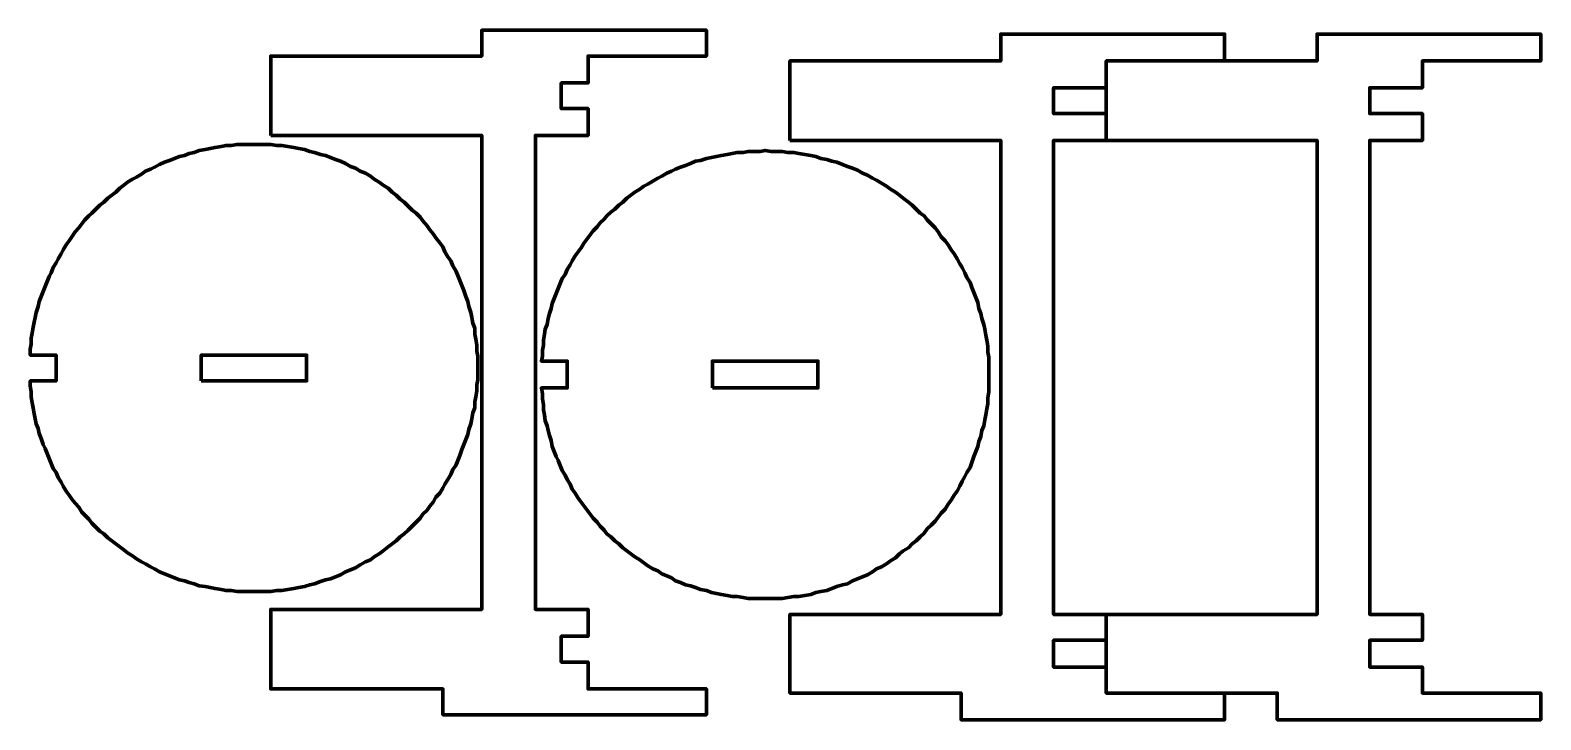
# Model space of a CAD drawing. Header units: inches. Extents: x 2 to 219, y -1 to 558.
# Drawn here: x 1.6 to 170.3, y 481.2 to 558.3 of the extents above; entities outside this region: 1.
import ezdxf

# ---------------------------------------------------------------- set-up
doc = ezdxf.new("R2010")
doc.units = ezdxf.units.IN
doc.layers.add('P', color=250, linetype='CONTINUOUS', lineweight=100)
doc.layers.add('Text', color=250, linetype='CONTINUOUS', lineweight=100)
doc.styles.get("Standard").update_dxf_attribs({"font": 'txt', "width": 0.75})

msp = doc.modelspace()

# ---------------------------------------------------------------- linework, layer by layer
at = {"layer": 'P', "color": 0, "linetype": 'CONTINUOUS'}
for points in [[(28.44, 546.56), (28.44, 555.44), (52, 555.44), (52, 558.33), (77.11, 558.33), (77.11, 555.44), (63.89, 555.44), (63.89, 552.44), (60.89, 552.44), (60.89, 549.56), (63.89, 549.56), (63.89, 546.56), (58, 546.56), (58, 493.56), (63.89, 493.56), (63.89, 490.56), (60.89, 490.56), (60.89, 487.67), (63.89, 487.67), (63.89, 484.67), (77.11, 484.67), (77.11, 481.78), (47.67, 481.78), (47.67, 484.67), (28.44, 484.67), (28.44, 493.56), (52, 493.56), (52, 546.56), (28.44, 546.56)], [(86.44, 546), (86.44, 554.89), (110, 554.89), (110, 557.89), (135, 557.89), (135, 554.89), (121.78, 554.89), (121.78, 551.89), (115.89, 551.89), (115.89, 549), (121.78, 549), (121.78, 546), (115.89, 546), (115.89, 493), (121.78, 493), (121.78, 490.11), (115.89, 490.11), (115.89, 487.11), (121.78, 487.11), (121.78, 484.22), (135, 484.22), (135, 481.22), (105.56, 481.22), (105.56, 484.22), (86.44, 484.22), (86.44, 493), (110, 493), (110, 546), (86.44, 546)], [(121.78, 546), (121.78, 554.89), (145.33, 554.89), (145.33, 557.89), (170.33, 557.89), (170.33, 554.89), (157.11, 554.89), (157.11, 551.89), (151.22, 551.89), (151.22, 549), (157.11, 549), (157.11, 546), (151.22, 546), (151.22, 493), (157.11, 493), (157.11, 490.11), (151.22, 490.11), (151.22, 487.11), (157.11, 487.11), (157.11, 484.22), (170.33, 484.22), (170.33, 481.22), (140.89, 481.22), (140.89, 484.22), (121.78, 484.22), (121.78, 493), (145.33, 493), (145.33, 546), (121.78, 546)], [(26.56, 495.56), (25.89, 495.56), (25.33, 495.56), (24.67, 495.56), (24, 495.67), (23.44, 495.67), (22.89, 495.78), (22.22, 495.89), (21.67, 496), (21.11, 496.11), (20.44, 496.22), (19.89, 496.44), (19.33, 496.56), (18.78, 496.78), (18.22, 496.89), (17.67, 497.11), (17.11, 497.33), (16.56, 497.56), (16, 497.78), (15.44, 498.11), (15, 498.33), (14.44, 498.67), (14, 498.89), (13.44, 499.22), (13, 499.56), (12.44, 499.89), (12, 500.22), (11.56, 500.56), (11.11, 500.89), (10.67, 501.22), (10.22, 501.56), (9.78, 502), (9.33, 502.33), (8.89, 502.78), (8.44, 503.22), (8.11, 503.67), (7.67, 504.11), (7.33, 504.44), (7, 505), (6.56, 505.44), (6.22, 505.89), (5.89, 506.33), (5.56, 506.78), (5.22, 507.33), (5, 507.78), (4.67, 508.33), (4.44, 508.89), (4.11, 509.33), (3.89, 509.89), (3.67, 510.44), (3.44, 511), (3.22, 511.56), (3, 512), (2.78, 512.67), (2.56, 513.22), (2.44, 513.78), (2.22, 514.33), (2.11, 514.89), (2, 515.44), (1.89, 516.11), (1.78, 516.67), (1.67, 517.33), (1.67, 517.89), (1.56, 518.56), (1.56, 519.11), (4.44, 519.11), (4.44, 522), (1.56, 522), (1.56, 522.67), (1.67, 523.22), (1.67, 523.89), (1.78, 524.44), (1.89, 525.11), (2, 525.67), (2.11, 526.22), (2.22, 526.78), (2.44, 527.44), (2.56, 528), (2.78, 528.56), (3, 529.11), (3.22, 529.67), (3.44, 530.22), (3.67, 530.78), (3.89, 531.22), (4.11, 531.78), (4.44, 532.33), (4.67, 532.78), (5, 533.33), (5.22, 533.78), (5.56, 534.33), (5.89, 534.78), (6.22, 535.22), (6.56, 535.78), (7, 536.22), (7.33, 536.67), (7.67, 537.11), (8.11, 537.56), (8.44, 537.89), (8.89, 538.33), (9.33, 538.78), (9.78, 539.11), (10.22, 539.56), (10.67, 539.89), (11.11, 540.22), (11.56, 540.67), (12, 541), (12.44, 541.33), (13, 541.67), (13.44, 541.89), (14, 542.22), (14.44, 542.56), (15, 542.78), (15.44, 543), (16, 543.33), (16.56, 543.56), (17.11, 543.78), (17.67, 544), (18.22, 544.22), (18.78, 544.33), (19.33, 544.56), (19.89, 544.67), (20.44, 544.89), (21.11, 545), (21.67, 545.11), (22.22, 545.22), (22.89, 545.33), (23.44, 545.44), (24, 545.44), (24.67, 545.56), (25.33, 545.56), (25.89, 545.56), (26.56, 545.56), (27.22, 545.56), (27.78, 545.56), (28.44, 545.56), (29.11, 545.44), (29.67, 545.44), (30.33, 545.33), (31, 545.22), (31.56, 545.11), (32.22, 545), (32.78, 544.78), (33.33, 544.67), (34, 544.44), (34.56, 544.33), (35.11, 544.11), (35.67, 543.89), (36.22, 543.67), (36.78, 543.44), (37.33, 543.11), (37.89, 542.89), (38.44, 542.56), (39, 542.33), (39.56, 542), (40, 541.67), (40.56, 541.33), (41, 541), (41.56, 540.67), (42, 540.22), (42.44, 539.89), (42.89, 539.44), (43.33, 539.11), (43.78, 538.67), (44.22, 538.22), (44.67, 537.89), (45.11, 537.44), (45.44, 537), (45.89, 536.44), (46.22, 536), (46.56, 535.56), (46.89, 535.11), (47.33, 534.56), (47.67, 534.11), (47.89, 533.56), (48.22, 533), (48.56, 532.56), (48.78, 532), (49.11, 531.44), (49.33, 530.89), (49.56, 530.33), (49.78, 529.78), (50, 529.22), (50.22, 528.56), (50.44, 528), (50.56, 527.44), (50.78, 526.78), (50.89, 526.22), (51, 525.56), (51.22, 525), (51.22, 524.33), (51.33, 523.78), (51.44, 523.11), (51.44, 522.44), (51.56, 521.89), (51.56, 521.22), (51.56, 520.56), (51.56, 519.89), (51.56, 519.22), (51.44, 518.67), (51.44, 518), (51.33, 517.33), (51.22, 516.78), (51.22, 516.11), (51, 515.56), (50.89, 514.89), (50.78, 514.33), (50.56, 513.67), (50.44, 513.11), (50.22, 512.56), (50, 512), (49.78, 511.44), (49.56, 510.78), (49.33, 510.22), (49.11, 509.67), (48.78, 509.22), (48.56, 508.67), (48.22, 508.11), (47.89, 507.56), (47.67, 507.11), (47.33, 506.56), (46.89, 506.11), (46.56, 505.56), (46.22, 505.11), (45.89, 504.67), (45.44, 504.22), (45.11, 503.78), (44.67, 503.33), (44.22, 502.89), (43.78, 502.44), (43.33, 502), (42.89, 501.67), (42.44, 501.22), (42, 500.89), (41.56, 500.56), (41, 500.11), (40.56, 499.78), (40, 499.44), (39.56, 499.11), (39, 498.89), (38.44, 498.56), (37.89, 498.22), (37.33, 498), (36.78, 497.78), (36.22, 497.44), (35.67, 497.22), (35.11, 497), (34.56, 496.89), (34, 496.67), (33.33, 496.44), (32.78, 496.33), (32.22, 496.11), (31.56, 496), (31, 495.89), (30.33, 495.78), (29.67, 495.67), (29.11, 495.67), (28.44, 495.56), (27.78, 495.56), (27.22, 495.56), (26.56, 495.56)], [(83.67, 494.78), (83.11, 494.78), (82.44, 494.78), (81.78, 494.78), (81.22, 494.89), (80.56, 495), (80, 495), (79.44, 495.11), (78.78, 495.22), (78.22, 495.33), (77.67, 495.44), (77.11, 495.67), (76.44, 495.78), (75.89, 496), (75.33, 496.22), (74.78, 496.33), (74.22, 496.56), (73.67, 496.78), (73.22, 497.11), (72.67, 497.33), (72.11, 497.56), (71.67, 497.89), (71.11, 498.11), (70.56, 498.44), (70.11, 498.78), (69.67, 499.11), (69.11, 499.44), (68.67, 499.78), (68.22, 500.11), (67.78, 500.44), (67.33, 500.89), (66.89, 501.22), (66.44, 501.67), (66, 502), (65.67, 502.44), (65.22, 502.89), (64.89, 503.33), (64.44, 503.78), (64.11, 504.22), (63.78, 504.67), (63.44, 505.11), (63.11, 505.56), (62.78, 506), (62.44, 506.56), (62.11, 507), (61.89, 507.56), (61.56, 508.11), (61.33, 508.56), (61, 509.11), (60.78, 509.67), (60.56, 510.22), (60.33, 510.67), (60.11, 511.22), (59.89, 511.78), (59.78, 512.44), (59.56, 513), (59.44, 513.56), (59.33, 514.11), (59.11, 514.67), (59, 515.33), (58.89, 515.89), (58.89, 516.44), (58.78, 517.11), (58.78, 517.67), (58.67, 518.33), (61.56, 518.33), (61.56, 521.33), (58.67, 521.33), (58.78, 521.89), (58.78, 522.56), (58.89, 523.11), (58.89, 523.67), (59, 524.33), (59.11, 524.89), (59.33, 525.44), (59.44, 526.11), (59.56, 526.67), (59.78, 527.22), (59.89, 527.78), (60.11, 528.33), (60.33, 528.89), (60.56, 529.44), (60.78, 530), (61, 530.56), (61.33, 531), (61.56, 531.56), (61.89, 532.11), (62.11, 532.56), (62.44, 533.11), (62.78, 533.56), (63.11, 534), (63.44, 534.56), (63.78, 535), (64.11, 535.44), (64.44, 535.89), (64.89, 536.33), (65.22, 536.78), (65.67, 537.22), (66, 537.56), (66.44, 538), (66.89, 538.33), (67.33, 538.78), (67.78, 539.11), (68.22, 539.56), (68.67, 539.89), (69.11, 540.22), (69.67, 540.56), (70.11, 540.89), (70.56, 541.11), (71.11, 541.44), (71.67, 541.78), (72.11, 542), (72.67, 542.33), (73.22, 542.56), (73.67, 542.78), (74.22, 543), (74.78, 543.22), (75.33, 543.44), (75.89, 543.67), (76.44, 543.78), (77.11, 544), (77.67, 544.11), (78.22, 544.22), (78.78, 544.33), (79.44, 544.44), (80, 544.56), (80.56, 544.67), (81.22, 544.67), (81.78, 544.78), (82.44, 544.78), (83.11, 544.78), (83.67, 544.89), (84.33, 544.78), (85, 544.78), (85.56, 544.78), (86.22, 544.67), (86.89, 544.67), (87.44, 544.56), (88.11, 544.44), (88.78, 544.33), (89.33, 544.22), (89.89, 544), (90.56, 543.89), (91.11, 543.67), (91.67, 543.56), (92.33, 543.33), (92.89, 543.11), (93.44, 542.89), (94, 542.67), (94.56, 542.33), (95.11, 542.11), (95.67, 541.78), (96.11, 541.56), (96.67, 541.22), (97.22, 540.89), (97.67, 540.56), (98.22, 540.22), (98.67, 539.89), (99.11, 539.56), (99.67, 539.11), (100.11, 538.78), (100.56, 538.33), (101, 537.89), (101.44, 537.56), (101.78, 537.11), (102.22, 536.67), (102.67, 536.22), (103, 535.78), (103.33, 535.22), (103.78, 534.78), (104.11, 534.33), (104.44, 533.78), (104.78, 533.33), (105.11, 532.78), (105.44, 532.22), (105.67, 531.78), (106, 531.22), (106.22, 530.67), (106.56, 530.11), (106.78, 529.56), (107, 529), (107.22, 528.44), (107.44, 527.89), (107.56, 527.22), (107.78, 526.67), (107.89, 526.11), (108.11, 525.44), (108.22, 524.89), (108.33, 524.22), (108.44, 523.67), (108.56, 523), (108.56, 522.33), (108.67, 521.78), (108.67, 521.11), (108.67, 520.44), (108.67, 519.78), (108.67, 519.11), (108.67, 518.56), (108.67, 517.89), (108.56, 517.22), (108.56, 516.56), (108.44, 516), (108.33, 515.33), (108.22, 514.78), (108.11, 514.11), (107.89, 513.56), (107.78, 512.89), (107.56, 512.33), (107.44, 511.78), (107.22, 511.22), (107, 510.67), (106.78, 510), (106.56, 509.44), (106.22, 508.89), (106, 508.44), (105.67, 507.89), (105.44, 507.33), (105.11, 506.78), (104.78, 506.33), (104.44, 505.78), (104.11, 505.33), (103.78, 504.78), (103.33, 504.33), (103, 503.89), (102.67, 503.44), (102.22, 503), (101.78, 502.56), (101.44, 502.11), (101, 501.67), (100.56, 501.22), (100.11, 500.89), (99.67, 500.44), (99.11, 500.11), (98.67, 499.78), (98.22, 499.33), (97.67, 499), (97.22, 498.67), (96.67, 498.33), (96.11, 498.11), (95.67, 497.78), (95.11, 497.44), (94.56, 497.22), (94, 497), (93.44, 496.78), (92.89, 496.44), (92.33, 496.33), (91.67, 496.11), (91.11, 495.89), (90.56, 495.67), (89.89, 495.56), (89.33, 495.44), (88.78, 495.22), (88.11, 495.11), (87.44, 495), (86.89, 495), (86.22, 494.89), (85.56, 494.78), (85, 494.78), (84.33, 494.78), (83.67, 494.78)], [(20.67, 519.11), (32.44, 519.11), (32.44, 522), (20.67, 522), (20.67, 519.11)], [(77.78, 518.33), (89.56, 518.33), (89.56, 521.33), (77.78, 521.33), (77.78, 518.33)]]:
    msp.add_lwpolyline(points, dxfattribs=at)

# ---------------------------------------------------------------- texts
at = {"layer": 'Text', "color": 240, "insert": (198, 0), "char_height": 1, "width": 99, "attachment_point": 4}
msp.add_mtext('Unregistered Version - http://www.aidecad.com', dxfattribs=at)

doc.saveas('drawing.dxf')
